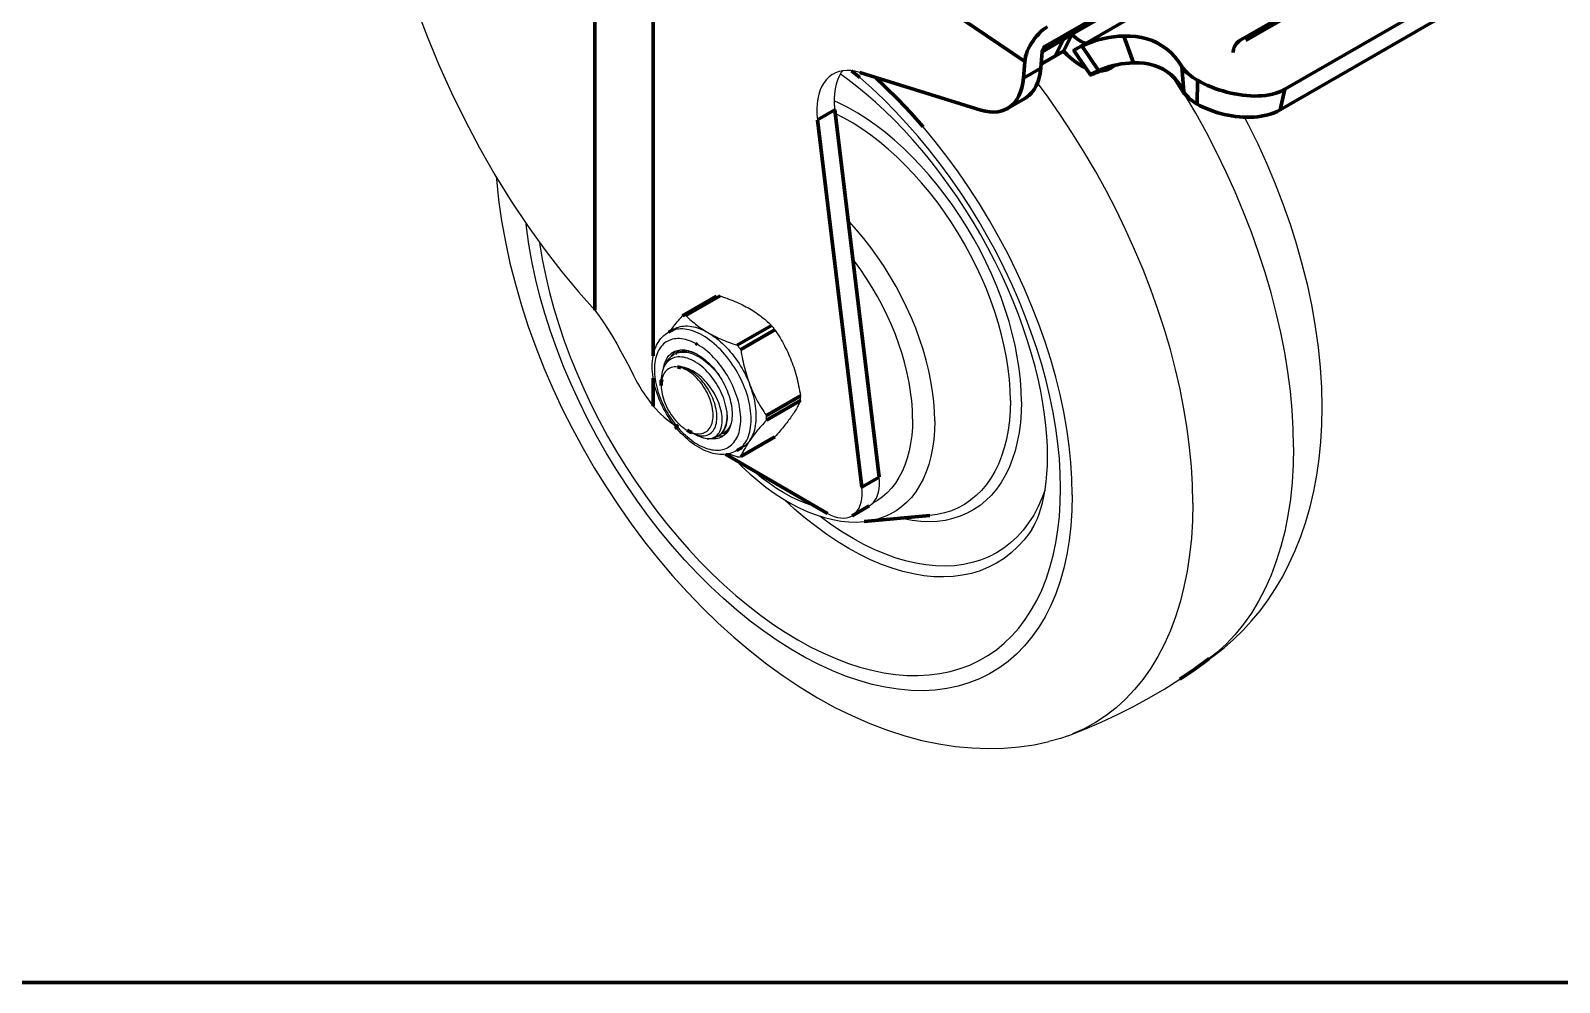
# Model space of a CAD drawing. Header units: millimetres. Extents: x 0 to 559, y 0 to 432.
# Drawn here: x 279.4 to 435.8, y 0 to 97.4 of the extents above; entities that cross this region are included whole.
import ezdxf

# ---------------------------------------------------------------- set-up
doc = ezdxf.new("R2010")
doc.units = ezdxf.units.MM
doc.layers.add('CAXA0', color=7, linetype='Continuous', lineweight=70)
doc.layers.add('CAXA3', color=7, linetype='Continuous', lineweight=25)

msp = doc.modelspace()

# ---------------------------------------------------------------- linework, layer by layer
at = {"layer": 'CAXA0', "color": 7, "linetype": 'Continuous', "lineweight": 70}
for p, q in [((337.121663, 120.586163), (337.121663, 68.765713)), ((343.076835, 118.712728), (343.076835, 64.109839)), ((381.085165, 94.207241), (355.726083, 111.409846)), ((411.521444, 112.150647), (383.237291, 95.820881)), ((386.355596, 95.522337), (412.910572, 110.853768)), ((425.465245, 109.292609), (403.191474, 96.432918)), ((425.614905, 109.033388), (403.697877, 96.379662)), ((403.262825, 107.006938), (385.938781, 97.004956)), ((407.688064, 91.373628), (431.376042, 105.049807)), ((407.198157, 89.27318), (430.886135, 102.949359)), ((385.938781, 97.004956), (382.854875, 95.224473)), ((385.938781, 97.004956), (385.059081, 95.283884)), ((384.175201, 94.773579), (385.054902, 96.494651)), ((388.612002, 93.293923), (386.915973, 95.807969)), ((391.204898, 96.826887), (392.204209, 94.089258)), ((381.085165, 94.207241), (380.952224, 92.529394)), ((382.852925, 95.227851), (382.719984, 93.550005)), ((385.059081, 95.283884), (382.751819, 93.951793)), ((387.789265, 92.855013), (386.114925, 95.336909)), ((389.818469, 93.529869), (390.39427, 93.862306)), ((390.252757, 93.830981), (390.15778, 93.776146)), ((390.15778, 93.776146), (390.207896, 93.82105)), ((402.398986, 95.128124), (402.399009, 95.127019)), ((364.205048, 92.575333), (363.35422, 93.280268)), ((376.589393, 89.252918), (364.201967, 93.102345)), ((380.952224, 92.529394), (382.719984, 93.550005)), ((390.137938, 93.805558), (390.15778, 93.776146)), ((397.419626, 90.875158), (396.404646, 92.506796)), ((397.150499, 93.71385), (397.341409, 91.164063)), ((398.750437, 92.295801), (398.73003, 89.858189)), ((407.688064, 91.373628), (407.198157, 89.27318)), ((359.879841, 88.266834), (361.6476, 89.287445)), ((361.6476, 89.287445), (366.179803, 51.680956)), ((381.084614, 90.444592), (379.316855, 89.423982)), ((359.879841, 88.266834), (364.412043, 50.660345)), ((346.077993, 68.18951), (349.567891, 70.204391)), ((346.430639, 68.221012), (349.920537, 70.235894)), ((344.646617, 66.530052), (345.176945, 66.836235)), ((351.675944, 65.192702), (355.165842, 67.207584)), ((352.02859, 64.754008), (355.518488, 66.76889)), ((345.350984, 64.338017), (345.38636, 64.377055)), ((345.863524, 64.713483), (345.877868, 64.719348)), ((347.616273, 65.264822), (347.405455, 65.380679)), ((345.73627, 62.934403), (345.562661, 62.961572)), ((345.91391, 62.890558), (345.73627, 62.934403)), ((343.076835, 61.828912), (343.076835, 58.959661)), ((343.903956, 61.080219), (343.903952, 61.603925)), ((343.961886, 61.683294), (343.929981, 61.492623)), ((354.651243, 57.994533), (358.141141, 60.009414)), ((354.651243, 57.524337), (358.141141, 59.539218)), ((345.542094, 56.624778), (345.343292, 56.865537)), ((345.406809, 57.017715), (345.59173, 56.794386)), ((346.55555, 56.487471), (346.878155, 56.30121)), ((346.832755, 56.344199), (347.01571, 56.268357)), ((349.741121, 55.903917), (349.751707, 55.903633)), ((350.429678, 56.222248), (350.293606, 56.166608)), ((350.559148, 56.28932), (350.429678, 56.222248)), ((352.02859, 53.793171), (355.518488, 55.808052)), ((350.457531, 54.030398), (360.915389, 47.992688)), ((351.646585, 54.405678), (352.176913, 54.711862)), ((364.412043, 50.660345), (366.179803, 51.680956)), ((365.183138, 48.765677), (363.415378, 47.745066)), ((371.357003, 47.759688), (364.647111, 47.143073)), ((398.464323, 32.052486), (399.95006, 33.130776)), ((396.944816, 31.022), (398.464323, 32.052486)), ((399.269594, 32.63692), (399.38923, 32.710686)), ((0, 0), (558.8, 0))]:
    msp.add_line(p, q, dxfattribs=at)
for points in [[(381.085165, 94.207241), (381.117496, 94.462754), (381.171149, 94.723093), (381.246122, 94.988258), (381.343697, 95.261237), (381.462593, 95.539043), (381.598973, 95.812708), (381.753407, 96.082097), (381.925325, 96.347345), (382.109177, 96.59989), (382.305353, 96.839318), (382.513464, 97.066043), (382.726792, 97.272748), (382.943099, 97.456992), (383.164622, 97.621215), (383.391363, 97.765418)], [(385.938781, 97.004956), (386.11608, 96.820621), (386.296048, 96.653745), (386.478687, 96.504327), (386.665473, 96.371469), (386.854929, 96.256069), (387.042624, 96.160828), (387.228517, 96.08622), (387.297132, 96.06593)], [(382.852925, 95.227851), (382.865192, 95.302311), (382.886117, 95.376245), (382.915699, 95.449652), (382.955334, 95.524687), (383.003626, 95.599196), (383.056387, 95.666716), (383.11222, 95.725093), (383.172521, 95.776481), (383.237291, 95.820881)], [(386.11382, 95.338341), (386.112517, 95.344699), (386.124175, 95.364878), (386.155607, 95.393897), (386.207357, 95.431567), (386.280956, 95.478441), (386.336736, 95.511448)], [(386.336736, 95.511448), (386.375184, 95.533366), (386.48624, 95.593955), (386.61276, 95.659547), (386.756014, 95.730883), (386.915973, 95.807969)], [(386.915973, 95.807969), (387.35453, 96.003178), (387.802851, 96.177947), (388.260935, 96.332274), (388.729137, 96.466236), (389.207101, 96.579757), (389.693766, 96.672606), (390.188777, 96.744706), (390.692487, 96.796133), (391.204898, 96.826887)], [(391.204898, 96.826887), (391.830538, 96.827935), (392.435235, 96.780936), (393.018122, 96.686297), (393.578231, 96.544742), (394.114815, 96.356504), (394.627407, 96.121109), (395.115576, 95.83925), (395.57818, 95.510953), (396.013784, 95.134332), (396.42143, 94.708767), (396.800589, 94.235194), (397.150499, 93.71385)], [(403.190947, 96.432584), (403.06977, 96.35631), (402.951391, 96.267891), (402.844671, 96.173087), (402.74935, 96.072357), (402.665062, 95.965844), (402.592213, 95.854491), (402.530913, 95.739016), (402.480933, 95.619396), (402.44264, 95.496712), (402.416226, 95.371936), (402.401694, 95.244946), (402.399025, 95.127064)], [(385.059081, 95.283884), (385.413677, 94.915213), (385.773614, 94.58146), (386.138891, 94.282625), (386.512464, 94.016908), (386.891377, 93.786109), (387.266767, 93.595627), (387.29812, 93.583043)], [(388.612002, 93.293923), (388.982497, 93.445479), (389.360307, 93.581271), (389.745433, 93.701296), (390.138083, 93.805597), (390.538048, 93.894132), (390.944705, 93.966778), (391.357848, 94.023494), (391.777682, 94.06432), (392.204209, 94.089258)], [(392.204209, 94.089258), (392.765871, 94.089384), (393.305782, 94.044593), (393.823163, 93.955251), (394.31718, 93.822031), (394.787123, 93.645121), (395.232461, 93.424032), (395.652862, 93.159417), (396.047244, 92.851271), (396.414045, 92.497738), (396.752313, 92.098209), (397.061663, 91.65358)], [(370.675945, 87.529403), (369.412866, 88.960994), (368.124334, 90.332392), (366.810159, 91.643149), (365.768522, 92.615534)], [(379.315657, 89.423701), (379.425949, 89.491198), (379.738209, 89.725705), (380.01765, 90.004528), (380.263585, 90.328595), (380.476702, 90.696979), (380.652568, 91.102017), (380.789705, 91.541155), (380.88959, 92.016948), (380.952224, 92.529394)], [(381.083417, 90.444311), (381.193708, 90.511809), (381.505968, 90.746315), (381.78541, 91.025138), (382.031345, 91.349206), (382.244462, 91.717589), (382.420327, 92.122627), (382.557464, 92.561766), (382.65735, 93.037558), (382.719984, 93.550005)], [(387.920784, 92.961897), (387.887445, 92.942145), (387.833719, 92.907188), (387.800521, 92.880497), (387.787322, 92.862279), (387.788029, 92.856643)], [(387.788029, 92.856643), (387.793965, 92.852934), (387.82022, 92.852761), (387.865389, 92.86192), (387.929204, 92.880696), (388.011546, 92.909454), (388.111903, 92.948521)], [(388.612002, 93.293923), (388.449003, 93.221813), (388.302856, 93.155103), (388.173594, 93.093786), (388.059928, 93.037167), (387.963255, 92.985859), (387.920784, 92.961897)], [(388.111903, 92.948521), (388.230339, 92.998326), (388.366424, 93.059022)], [(388.366424, 93.059022), (388.518868, 93.130557), (388.689364, 93.214288)], [(388.689364, 93.214288), (388.87591, 93.309329), (389.071674, 93.412277), (389.274317, 93.52209), (389.40611, 93.595545)], [(388.765312, 93.252981), (389.038203, 93.270021), (389.349875, 93.333104), (389.639069, 93.438405), (389.814471, 93.528475)], [(389.814471, 93.528475), (389.908371, 93.586086), (390.15778, 93.776146)], [(397.150499, 93.71385), (397.25805, 93.551255), (397.383512, 93.389946), (397.526877, 93.229713), (397.688557, 93.069763), (397.86811, 92.910439), (398.064232, 92.753323), (398.276467, 92.598894), (398.505213, 92.446431), (398.750437, 92.295801)], [(398.750437, 92.295801), (399.074283, 92.115063), (399.413639, 91.942255), (399.768444, 91.777591), (400.141071, 91.620631), (400.529035, 91.472179), (400.92501, 91.334546), (401.329034, 91.208579), (401.741031, 91.09427), (402.153549, 90.993033), (402.565845, 90.905805), (402.978712, 90.832692), (403.387037, 90.774062), (403.790143, 90.730456), (404.188814, 90.702306), (404.580148, 90.689868), (404.963735, 90.69323), (405.34011, 90.713092), (405.707804, 90.750622), (406.067979, 90.806038), (406.419586, 90.879703), (406.757841, 90.972998), (407.08118, 91.086518), (407.391247, 91.220031), (407.688064, 91.373628)], [(397.061663, 91.65358), (397.427686, 91.011655), (397.531263, 90.861085), (397.652132, 90.712165), (397.790632, 90.564161), (397.946397, 90.417402), (398.118351, 90.273368), (398.306117, 90.132508), (398.51002, 89.994154), (398.73003, 89.858189)], [(376.589393, 89.252918), (377.051159, 89.134295), (377.49475, 89.066652), (377.920166, 89.04999), (378.330124, 89.084903), (378.721906, 89.170798), (379.087365, 89.305886), (379.315657, 89.423701)], [(398.73003, 89.858189), (399.022564, 89.696144), (399.330967, 89.542339), (399.655185, 89.396966), (399.997431, 89.259674), (400.35539, 89.131144), (400.722241, 89.013321), (401.098054, 88.906989), (401.482724, 88.81212), (401.869206, 88.729792), (402.256819, 88.66084), (402.646289, 88.605367), (403.032713, 88.56353), (403.415442, 88.535793), (403.79522, 88.522567), (404.169252, 88.523977), (404.537116, 88.540072), (404.899347, 88.571511), (405.254589, 88.619329), (405.603949, 88.683754), (405.946424, 88.765079), (406.277502, 88.86443), (406.595705, 88.982301), (406.902584, 89.118524), (407.198157, 89.27318)]]:
    msp.add_lwpolyline(points, dxfattribs=at)
at = {"layer": 'CAXA3', "color": 7, "linetype": 'Continuous', "lineweight": 25}
for points in [[(318.910088, 99.551522), (319.982274, 96.726869), (321.162049, 93.874898), (322.445111, 91.031118), (323.832261, 88.193789), (325.318704, 85.374797), (326.887893, 82.62841), (328.54703, 79.940618), (330.277932, 77.333261), (332.017645, 74.906614), (333.735612, 72.688934), (335.439947, 70.643339), (337.121663, 68.765713)], [(361.475672, 92.931503), (361.389024, 92.879107), (361.077717, 92.650703), (360.798389, 92.378698), (360.551694, 92.062198), (360.336977, 91.702098), (360.158614, 91.305734), (360.01735, 90.872364), (359.912438, 90.402731), (359.846018, 89.906405), (359.818801, 89.386575), (359.830076, 88.840051), (359.879841, 88.266834)], [(364.201967, 93.102345), (363.745016, 93.22001), (363.305779, 93.287737), (362.884255, 93.305525), (362.477805, 93.272813), (362.089068, 93.190162), (361.725966, 93.059257), (361.475672, 92.931503)], [(362.465515, 93.2702), (362.319454, 93.082808), (362.104737, 92.722708), (361.926373, 92.326345), (361.785109, 91.892975), (361.680198, 91.423342), (361.613778, 90.927015), (361.586561, 90.407185), (361.597835, 89.860662), (361.6476, 89.287445)], [(383.411451, 53.825385), (383.393509, 54.823888), (383.33827, 55.870943), (383.243775, 56.964075), (383.108262, 58.100762), (382.930267, 59.277698), (382.708664, 60.491081), (382.442373, 61.738114), (382.130712, 63.014969), (381.773648, 64.316395), (381.371157, 65.638332), (380.923186, 66.977478), (380.430094, 68.329785), (379.892057, 69.692172), (379.310029, 71.05999), (378.686022, 72.426932), (378.021402, 73.788941), (377.317573, 75.142275), (376.577208, 76.481274), (375.802373, 77.802016), (374.995082, 79.101016), (374.158407, 80.373494), (373.294614, 81.616353), (372.406521, 82.825987), (371.498481, 83.997217), (370.573606, 85.127046), (369.634788, 86.213043), (368.686481, 87.251346), (367.732182, 88.239634), (366.774926, 89.176348), (365.818816, 90.05918), (364.866862, 90.887171), (363.922823, 91.658956), (362.992253, 92.372184), (362.223914, 92.92258)], [(384.739444, 50.568071), (384.708436, 52.067832), (384.61727, 53.592338), (384.465944, 55.141588), (384.253845, 56.719198), (383.981587, 58.321553), (383.651013, 59.937804), (383.261727, 61.568045), (382.814126, 63.212182), (382.31124, 64.859083), (381.752693, 66.508767), (381.138861, 68.161216), (380.473899, 69.805241), (379.757461, 71.440785), (378.989893, 73.067907), (378.176393, 74.675588), (377.316648, 76.263698), (376.410971, 77.832369), (375.465493, 79.370979), (374.479944, 80.879325), (373.454593, 82.357611), (372.396384, 83.795829), (371.305093, 85.193706), (370.180944, 86.551514), (369.031546, 87.86006), (367.856729, 89.119011), (366.656664, 90.3287), (365.439475, 91.480937), (364.205048, 92.575333)], [(398.262611, 49.045012), (398.22639, 50.902796), (398.117804, 52.798552), (397.937077, 54.728351), (397.684583, 56.688193), (397.360847, 58.674017), (396.966539, 60.681705), (396.502476, 62.707098), (395.969621, 64.745997), (395.369077, 66.794176), (394.702089, 68.84739), (393.97004, 70.901384), (393.174447, 72.951899), (392.31696, 74.994687), (391.399354, 77.025513), (390.423533, 79.040168), (389.391518, 81.034477), (388.30545, 83.004305), (387.167578, 84.94557), (385.980261, 86.854249), (384.74596, 88.726385), (383.467234, 90.558098), (382.380022, 92.0298)], [(408.575003, 54.779344), (408.538586, 56.647232), (408.429409, 58.553298), (408.247699, 60.493593), (407.993832, 62.464095), (407.668335, 64.460719), (407.271882, 66.479327), (406.805295, 68.515736), (406.269542, 70.565724), (405.665731, 72.625043), (404.995116, 74.689424), (404.259086, 76.754588), (403.459166, 78.816256), (402.597014, 80.870155), (401.674418, 82.912026), (400.69329, 84.937638), (399.655662, 86.942793), (398.563687, 88.923335), (397.419626, 90.875158)], [(380.735535, 59.411537), (380.708744, 60.52718), (380.630506, 61.662613), (380.500821, 62.817835), (380.318983, 63.996468), (380.085698, 65.194889), (379.803081, 66.402237), (379.470682, 67.618591), (379.088951, 68.84387), (378.661347, 70.066969), (378.187455, 71.287865), (377.66769, 72.50658), (377.106765, 73.712066), (376.504304, 74.904203), (375.860684, 76.08311), (375.181737, 77.238101), (374.467143, 78.368959), (373.717222, 79.475901), (372.938774, 80.548893), (372.131538, 81.587625), (371.295774, 82.592407), (370.439058, 83.55413), (369.5612, 84.472403), (368.66239, 85.347617), (367.750775, 86.171839), (366.82624, 86.944605), (365.888901, 87.666378), (364.947255, 88.330615), (364.001262, 88.936794), (363.050962, 89.485438), (362.104969, 89.971573), (361.590782, 90.202584)], [(379.60562, 59.52649), (379.580497, 60.593417), (379.505204, 61.686113), (379.379969, 62.801259), (379.205174, 63.935469), (378.981348, 65.085298), (378.709171, 66.247254), (378.389471, 67.417809), (378.023218, 68.593407), (377.611525, 69.770478), (377.15564, 70.945448), (376.656951, 72.114748), (376.116969, 73.274826), (375.537337, 74.422161), (374.919813, 75.553267), (374.266274, 76.664709), (373.578703, 77.753112), (372.85919, 78.81517), (372.109919, 79.847659), (371.333166, 80.847442), (370.53129, 81.811483), (369.706726, 82.736854), (368.861979, 83.620745), (367.999613, 84.460472), (367.122247, 85.253484), (366.232547, 85.997373), (365.333215, 86.68988), (364.42698, 87.328902), (363.516597, 87.912498), (362.604829, 88.438896), (361.694445, 88.906497)], [(411.495385, 58.856826), (411.453138, 60.877419), (411.32746, 62.920623), (411.119925, 64.983033), (410.831869, 67.062625), (410.464866, 69.155028), (410.021279, 71.252976), (409.503196, 73.352265), (408.912361, 75.450136), (408.251406, 77.540853), (407.522756, 79.620095), (406.728312, 81.685145), (405.870309, 83.732326), (404.951329, 85.757331), (403.973239, 87.757565), (403.567576, 88.530495)], [(385.939103, 49.875463), (385.90349, 51.518284), (385.798984, 53.188888), (385.625586, 54.887277), (385.382524, 56.617802), (385.070569, 58.376112), (384.692039, 60.149145), (384.246439, 61.937011), (383.734263, 63.739601), (383.159316, 65.543526), (382.521131, 67.348795), (381.820175, 69.155399), (381.061655, 70.949918), (380.245142, 72.732263), (379.371064, 74.502524), (378.445915, 76.247552), (377.469313, 77.967158), (376.441639, 79.661531), (375.370526, 81.318086), (374.255651, 82.936541), (373.097337, 84.517177), (371.904188, 86.048254), (370.675945, 87.529403)], [(327.035435, 82.389392), (327.048373, 82.184868), (327.26827, 80.059427), (327.573656, 77.914739), (327.962853, 75.756124), (328.432926, 73.593239), (328.98131, 71.431284), (329.606096, 69.272711), (330.304275, 67.123771), (331.072717, 64.990106), (331.909532, 62.873702), (332.813426, 60.775726), (333.782503, 58.699299), (334.814211, 56.648912), (335.906434, 54.628023), (337.056647, 52.640768), (338.262742, 50.690461), (339.523315, 48.779393), (340.836119, 46.911289), (342.198882, 45.089837), (343.610449, 43.317315), (345.069203, 41.596807), (346.572393, 39.932744), (348.117423, 38.329212), (349.702764, 36.789183), (351.325535, 35.316983), (352.98134, 33.918007), (354.668639, 32.59499), (356.384549, 31.351799), (358.122966, 30.194232), (359.883765, 29.123777), (361.662793, 28.144555), (363.448151, 27.263901), (365.239879, 26.48213), (367.033588, 25.801679), (368.810702, 25.228702), (370.564246, 24.762906), (372.296662, 24.40122), (374.003243, 24.142498), (375.680934, 23.984876), (377.327814, 23.926247), (378.940239, 23.964428), (380.514931, 24.096878), (382.049396, 24.320865), (383.540854, 24.633436)], [(385.939103, 49.875463), (385.90349, 48.273764), (385.798984, 46.723829), (385.625586, 45.225659), (385.382524, 43.775791), (385.070569, 42.377687), (384.692039, 41.041733), (384.246439, 39.76839), (383.734263, 38.557197), (383.159316, 37.417148), (382.521131, 36.348775), (381.820175, 35.351547), (381.061655, 34.432872), (380.245142, 33.593333), (379.371064, 32.832348), (378.445915, 32.155567), (377.469313, 31.563618), (376.441639, 31.055873), (375.370526, 30.636105), (374.255651, 30.304968), (373.097337, 30.061807), (371.904188, 29.908428), (370.675945, 29.8455), (369.412866, 29.872355), (368.124334, 29.988792), (366.810159, 30.195479), (365.47053, 30.491749), (364.115398, 30.875401), (362.744648, 31.347086), (361.358395, 31.906153), (359.966935, 32.54845), (358.57023, 33.274596), (357.168318, 34.083972), (355.771613, 34.970565), (354.380153, 35.934952), (352.9939, 36.976556), (351.623149, 38.087641), (350.268017, 39.268725), (348.928389, 40.51929), (347.614214, 41.830048), (346.325681, 43.201446), (345.062603, 44.633036), (343.834359, 46.114185), (342.64121, 47.645262), (341.482897, 49.225898), (340.368022, 50.844353), (339.296909, 52.500908), (338.269235, 54.195281), (337.292633, 55.914887), (336.367483, 57.659915), (335.493406, 59.430176), (334.676893, 61.212521), (333.918372, 63.00704), (333.217417, 64.813644), (332.579232, 66.618913), (332.004285, 68.422838), (331.492109, 70.225428), (331.046508, 72.013294), (330.667979, 73.786327), (330.356024, 75.544637), (330.112961, 77.275162), (330.07597, 77.637488)], [(371.866628, 57.441845), (371.842129, 58.428229), (371.768714, 59.439563), (371.646633, 60.472426), (371.476297, 61.523324), (371.258284, 62.588699), (370.993331, 63.664948), (370.682335, 64.748428), (370.326348, 65.835473), (369.926574, 66.922406), (369.484366, 68.005548), (369.001221, 69.081235), (368.478774, 70.145825), (367.918791, 71.195719), (367.323168, 72.227362), (366.693921, 73.237264), (366.033178, 74.222008), (365.343176, 75.178261), (364.626248, 76.102789), (363.884821, 76.992463), (363.121404, 77.844272), (363.013178, 77.956402)], [(331.450491, 75.697711), (331.484703, 75.443241), (331.756961, 73.840886), (332.087535, 72.224635), (332.47682, 70.594394), (332.924421, 68.950257), (333.427308, 67.303356), (333.985855, 65.653672), (334.599687, 64.001223), (335.264649, 62.357198), (335.981087, 60.721654), (336.748654, 59.094532), (337.562154, 57.486851), (338.421899, 55.898741), (339.327576, 54.33007), (340.273055, 52.79146), (341.258604, 51.283114), (342.283954, 49.804828), (343.342163, 48.36661), (344.433454, 46.968733), (345.557604, 45.610925), (346.707002, 44.302379), (347.881819, 43.043428), (349.081884, 41.833739), (350.299072, 40.681502), (351.5335, 39.587106), (352.78505, 38.550162), (354.04525, 37.57769), (355.314158, 36.670128), (356.591716, 35.827037), (357.869274, 35.054128), (359.146832, 34.351874), (360.424389, 33.719801), (361.693298, 33.162187), (362.953498, 32.679539), (364.205048, 32.27135), (365.439475, 31.940384), (366.656664, 31.687165), (367.856729, 31.51117), (369.031546, 31.413589), (370.180944, 31.394955), (371.305093, 31.454736), (372.396384, 31.592527), (373.454593, 31.808858), (374.479944, 32.103198), (375.465493, 32.473556), (376.410971, 32.920447), (377.316648, 33.443355), (378.176393, 34.03874), (378.989893, 34.707093), (379.757461, 35.447924), (380.473899, 36.256216), (381.138861, 37.132427), (381.752693, 38.076099), (382.31124, 39.080843), (382.814126, 40.147074), (383.261727, 41.274377), (383.651013, 42.45512), (383.981587, 43.689666), (384.253845, 44.977651), (384.465944, 46.310357), (384.61727, 47.684875), (384.708436, 49.104113), (384.739444, 50.568071)], [(369.606797, 57.671752), (369.583922, 58.572889), (369.517321, 59.490368), (369.406993, 60.424189), (369.252271, 61.377614), (369.053822, 62.347382), (368.813651, 63.323703), (368.531333, 64.306643), (368.207293, 65.296136), (367.8448, 66.282194), (367.443465, 67.264783), (367.003678, 68.243936), (366.529877, 69.209771), (366.021719, 70.162152), (365.479548, 71.101215), (364.908837, 72.017479), (364.309296, 72.910716), (363.681215, 73.781154), (363.486018, 74.032956)], [(349.567891, 70.204391), (349.625623, 70.21229), (349.683783, 70.219131), (349.742363, 70.224912), (349.801355, 70.229633), (349.860749, 70.233294), (349.920537, 70.235894)], [(349.920537, 70.235894), (350.150466, 70.158466), (350.375533, 70.080094), (350.595737, 70.000777), (350.810785, 69.920668), (351.02097, 69.839615), (351.227177, 69.757154), (351.429552, 69.673248), (351.627949, 69.587935), (351.822812, 69.500861), (352.014259, 69.411971), (352.202173, 69.321321), (352.386649, 69.228721), (352.56772, 69.134107), (352.745355, 69.037544), (352.919552, 68.93903)], [(352.919552, 68.93903), (353.090209, 68.838445), (353.257486, 68.735878), (353.421381, 68.631327), (353.581787, 68.524811), (353.738811, 68.416312), (353.892781, 68.305777), (354.043601, 68.193273), (354.191367, 68.078732), (354.336688, 67.961901), (354.479495, 67.842868), (354.619857, 67.721545), (354.758592, 67.597407), (354.89597, 67.470281), (355.03172, 67.340339), (355.165842, 67.207584)], [(337.121663, 68.765713), (337.570075, 68.133615), (338.017542, 67.474585), (338.463283, 66.788498), (338.905896, 66.07553), (339.345168, 65.33534), (339.781981, 64.566932), (340.215928, 63.769819), (340.645407, 62.94416), (341.069367, 62.089844)], [(344.741088, 66.584595), (344.762844, 66.613292), (344.864535, 66.744902), (344.969634, 66.87858), (345.07808, 67.014245), (345.189934, 67.151978), (345.305376, 67.292104), (345.424305, 67.434518), (345.546821, 67.579324), (345.6734, 67.727163), (345.804201, 67.878246), (345.939065, 68.032362), (346.077993, 68.18951)], [(346.077993, 68.18951), (346.135725, 68.197408), (346.193885, 68.204249), (346.252465, 68.210031), (346.311457, 68.214752), (346.370851, 68.218413), (346.430639, 68.221012)], [(346.430639, 68.221012), (346.564751, 68.088265), (346.700499, 67.958325), (346.837885, 67.831192), (346.97664, 67.707037), (347.117032, 67.585689), (347.259863, 67.466638), (347.405195, 67.349799), (347.552967, 67.235257), (347.703787, 67.122754), (347.857752, 67.012225), (348.014766, 66.903735), (348.175159, 66.79723), (348.339038, 66.692691), (348.506294, 66.590136), (348.676929, 66.489565)], [(345.343292, 56.865537), (345.150439, 57.113297), (344.963943, 57.367441), (344.784064, 57.627522), (344.610996, 57.893206), (344.445031, 58.164015), (344.286521, 58.439355), (344.135756, 58.718716), (343.993043, 59.001527), (343.858656, 59.287257), (343.732824, 59.575457), (343.615827, 59.865555), (343.507915, 60.157012), (343.409281, 60.449445), (343.320133, 60.74245), (343.240767, 61.035316), (343.17147, 61.327236), (343.112452, 61.61756), (343.06387, 61.905846), (343.025884, 62.191646), (342.998653, 62.474579), (342.982364, 62.753961), (342.977172, 63.028962), (342.983205, 63.29947), (343.000584, 63.564595), (343.02923, 63.822511), (343.069024, 64.07265), (343.119898, 64.31486), (343.181576, 64.548154), (343.253877, 64.772275), (343.336597, 64.986917), (343.429218, 65.191168), (343.531292, 65.384612), (343.642575, 65.567288), (343.762713, 65.739018), (343.891257, 65.899538), (344.027824, 66.048723), (344.172113, 66.186539), (344.323704, 66.312828), (344.482047, 66.427376), (344.646617, 66.530052)], [(347.405455, 65.380679), (347.195992, 65.484327), (346.987884, 65.575765), (346.780646, 65.65516), (346.574762, 65.722345), (346.37169, 65.776828), (346.171468, 65.818511), (345.974059, 65.847492), (345.780802, 65.863574), (345.591728, 65.866667), (345.406808, 65.856861), (345.227292, 65.834221), (345.053218, 65.798662), (344.884548, 65.750269), (344.722425, 65.689371), (344.566893, 65.615883), (344.417908, 65.529889), (344.276479, 65.431972), (344.142657, 65.322052), (344.01639, 65.200208), (343.898535, 65.067266), (343.789146, 64.92315), (343.688169, 64.767937), (343.596286, 64.602677), (343.51356, 64.427301), (343.439928, 64.241879), (343.375889, 64.047665), (343.321508, 63.8446), (343.27672, 63.632744), (343.241829, 63.413531), (343.216902, 63.186911), (343.20187, 62.952935), (343.196837, 62.713186), (343.20187, 62.467626), (343.216902, 62.216293), (343.241829, 61.960891), (343.276721, 61.70139), (343.321508, 61.437818), (343.375889, 61.171961), (343.439928, 60.903803), (343.51356, 60.63336), (343.596287, 60.362462), (343.68817, 60.091107), (343.789147, 59.819298), (343.898535, 59.548875), (344.016391, 59.279848), (344.142658, 59.012207), (344.27648, 58.747765), (344.417909, 58.486543), (344.566894, 58.228521), (344.722426, 57.975444), (344.884549, 57.727347), (345.053219, 57.484195), (345.227293, 57.247636), (345.406809, 57.017715)], [(348.146601, 66.183382), (347.911082, 66.312883), (347.676096, 66.429142), (347.442176, 66.531897), (347.209852, 66.620916), (346.97965, 66.695995), (346.752091, 66.756966), (346.527691, 66.803691), (346.306959, 66.836062), (346.090394, 66.854008), (345.878487, 66.857487), (345.671718, 66.846491), (345.470555, 66.821046), (345.275455, 66.781208), (345.086858, 66.727069), (344.905193, 66.658751), (344.730871, 66.576408), (344.646617, 66.530052)], [(345.176945, 66.836235), (345.332955, 66.918613), (345.495324, 66.98929), (345.663748, 67.048136), (345.837908, 67.095038), (346.017471, 67.129908), (346.202096, 67.152678), (346.39143, 67.163307), (346.585115, 67.161774), (346.782781, 67.148082), (346.984052, 67.122257), (347.188545, 67.084348), (347.39587, 67.034428), (347.605633, 66.972591), (347.817436, 66.898956), (348.030874, 66.813663), (348.245541, 66.716874), (348.46103, 66.608772), (348.676929, 66.489565)], [(351.646585, 54.405678), (351.728916, 54.455503), (351.887386, 54.565303), (352.037381, 54.688475), (352.178563, 54.824738), (352.310611, 54.973785), (352.433226, 55.135279), (352.54613, 55.308852), (352.649068, 55.494112), (352.741807, 55.690639), (352.824136, 55.897988), (352.895869, 56.115689), (352.956843, 56.343249), (353.00692, 56.580153), (353.045988, 56.825864), (353.073956, 57.079825), (353.090763, 57.341462), (353.096369, 57.61018), (353.090763, 57.885372), (353.073956, 58.166414), (353.045988, 58.45267), (353.00692, 58.743491), (352.956843, 59.038218), (352.895869, 59.336184), (352.824136, 59.636713), (352.741807, 59.939125), (352.649068, 60.242735), (352.54613, 60.546855), (352.433226, 60.850796), (352.310611, 61.15387), (352.178563, 61.455389), (352.037381, 61.754672), (351.887386, 62.051039), (351.728916, 62.34382), (351.562332, 62.632352), (351.388009, 62.91598), (351.206344, 63.194062), (351.017748, 63.465969), (350.822647, 63.731084), (350.621484, 63.988807), (350.414715, 64.238553), (350.202808, 64.479758), (349.986243, 64.711875), (349.765511, 64.934377), (349.541111, 65.146761), (349.313552, 65.348546), (349.08335, 65.539275), (348.851026, 65.718516), (348.617106, 65.885862), (348.38212, 66.040934), (348.146601, 66.183382)], [(348.676929, 66.489565), (348.851151, 66.391038), (349.028807, 66.294464), (349.209898, 66.199841), (349.394393, 66.107233), (349.582323, 66.016577), (349.773779, 65.927685), (349.968646, 65.840611), (350.167041, 65.7553), (350.369403, 65.671401), (350.575577, 65.588954), (350.785719, 65.507918), (351.000736, 65.427822), (351.220931, 65.348509), (351.446, 65.270135), (351.675944, 65.192702)], [(348.676929, 66.489565), (348.892828, 66.359479), (349.108317, 66.218761), (349.322984, 66.067679), (349.536422, 65.906521), (349.748224, 65.735594), (349.957988, 65.555222), (350.165313, 65.365749), (350.369806, 65.167535), (350.571077, 64.960958), (350.768743, 64.74641), (350.962427, 64.524301), (351.151762, 64.295052), (351.336387, 64.059099), (351.51595, 63.816893), (351.69011, 63.568893), (351.858534, 63.315572), (352.020903, 63.057412), (352.176907, 62.794903), (352.32625, 62.528546), (352.468646, 62.258848), (352.603825, 61.986321), (352.731529, 61.711485), (352.851515, 61.434862), (352.963554, 61.156979)], [(355.165842, 67.207584), (355.22563, 67.135949), (355.285024, 67.063707), (355.344016, 66.99087), (355.402596, 66.917447), (355.460756, 66.84345), (355.518488, 66.76889)], [(355.518488, 66.76889), (355.657407, 66.561985), (355.79227, 66.355283), (355.923077, 66.148782), (356.049674, 65.942838), (356.172215, 65.737096), (356.291162, 65.530494), (356.40661, 65.32292), (356.518465, 65.114486), (356.626908, 64.904463), (356.732001, 64.692722), (356.833683, 64.479392), (356.931942, 64.264134), (357.026776, 64.046833), (357.118188, 63.827603), (357.206177, 63.606444)], [(344.133641, 62.868646), (344.150829, 62.971173), (344.190121, 63.147272), (344.237799, 63.315543), (344.293925, 63.475927), (344.358436, 63.628484), (344.430854, 63.772079), (344.511237, 63.906646), (344.599526, 64.032253), (344.695066, 64.147965), (344.79791, 64.253709), (344.908005, 64.34956), (345.024533, 64.434804), (345.11617, 64.491712)], [(344.403291, 63.335119), (344.483278, 63.497188), (344.582419, 63.661783), (344.692785, 63.812937), (344.813983, 63.950092), (344.945581, 64.072743), (345.087105, 64.18044), (345.199478, 64.251172)], [(344.970019, 64.09134), (344.996404, 64.140013), (345.084676, 64.276692)], [(345.084676, 64.276692), (345.181566, 64.403325), (345.286282, 64.518874), (345.394854, 64.61951)], [(345.11617, 64.491712), (345.147541, 64.509363), (345.276982, 64.573316), (345.411895, 64.626188), (345.552319, 64.667897), (345.698215, 64.698524), (345.848499, 64.717843), (346.003203, 64.725769)], [(345.199478, 64.251172), (345.238045, 64.272789), (345.397854, 64.349456)], [(347.617688, 64.242067), (347.552429, 64.274355), (347.330391, 64.368106), (347.108797, 64.445328), (346.887488, 64.505592), (346.668579, 64.547832), (346.454121, 64.571416), (346.244934, 64.576133), (346.04204, 64.561843), (345.847569, 64.528779), (345.662714, 64.477514), (345.487565, 64.40846), (345.340807, 64.332768)], [(345.38636, 64.377055), (345.495023, 64.477781), (345.611238, 64.567812), (345.734054, 64.646411), (345.863524, 64.713483)], [(345.397854, 64.349456), (345.565952, 64.410165), (345.741729, 64.4547), (345.924543, 64.482908), (346.113728, 64.494698), (346.308592, 64.490038), (346.508422, 64.468964), (346.712487, 64.431568), (346.920039, 64.378009), (347.130316, 64.308506), (347.342547, 64.223336), (347.555954, 64.122837), (347.769754, 64.007408), (347.983161, 63.8775), (348.195393, 63.733621), (348.40567, 63.576332), (348.613221, 63.406246), (348.817286, 63.224022), (349.017116, 63.030368), (349.21198, 62.826032), (349.401165, 62.611805), (349.583979, 62.388516), (349.759756, 62.157025), (349.902655, 61.954025)], [(346.003203, 64.725769), (346.162295, 64.722387), (346.324592, 64.707721), (346.49012, 64.681688), (346.658853, 64.644371), (346.82954, 64.596048), (347.002193, 64.536636), (347.176799, 64.466219), (347.352061, 64.385318), (347.527984, 64.293856)], [(347.527984, 64.293856), (347.704562, 64.191911), (347.880485, 64.080239), (348.055747, 63.95877), (348.230353, 63.827574), (348.403007, 63.687627), (348.573693, 63.538863), (348.742427, 63.381347), (348.907954, 63.21625), (349.070252, 63.043515), (349.229344, 62.863198), (349.384048, 62.67664), (349.534331, 62.483792), (349.680227, 62.284702), (349.820652, 62.080849), (349.955564, 61.872197), (350.085005, 61.658781), (350.208014, 61.442187), (350.324541, 61.222392), (350.434636, 60.999418), (350.537481, 60.774921), (350.63302, 60.548892), (350.72131, 60.32134), (350.801692, 60.093957), (350.87411, 59.866743), (350.938621, 59.639697), (350.994747, 59.414505), (351.042425, 59.191182), (351.081718, 58.969713), (351.112333, 58.751744), (351.134173, 58.537823), (351.147336, 58.327401), (351.151822, 58.120478)], [(348.036554, 64.999039), (347.827091, 65.137253), (347.616273, 65.264822)], [(347.616273, 55.058542), (347.827091, 54.942686), (348.036554, 54.839038), (348.244662, 54.747599), (348.451901, 54.668205), (348.657784, 54.60102), (348.860856, 54.546536), (349.061078, 54.504853), (349.258488, 54.475872), (349.451744, 54.459791), (349.640818, 54.456697), (349.825738, 54.466504), (350.005254, 54.489143), (350.179329, 54.524702), (350.347998, 54.573095), (350.510121, 54.633993), (350.665653, 54.707481), (350.814638, 54.793475), (350.956067, 54.891392), (351.089889, 55.001313), (351.216156, 55.123157), (351.334012, 55.256099), (351.4434, 55.400214), (351.544377, 55.555428), (351.63626, 55.720688), (351.718987, 55.896063), (351.792619, 56.081486), (351.856658, 56.2757), (351.911038, 56.478765), (351.955826, 56.690621), (351.990717, 56.909834), (352.015645, 57.136453), (352.030676, 57.37043), (352.035709, 57.610178), (352.030676, 57.855739), (352.015645, 58.107071), (351.990717, 58.362474), (351.955826, 58.621975), (351.911038, 58.885546), (351.856657, 59.151403), (351.792618, 59.419561), (351.718986, 59.690005), (351.63626, 59.960902), (351.544377, 60.232257), (351.443399, 60.504067), (351.334011, 60.77449), (351.216155, 61.043517), (351.089889, 61.311158), (350.956066, 61.5756), (350.814637, 61.836821), (350.665652, 62.094844), (350.51012, 62.347921), (350.347997, 62.596018), (350.179327, 62.839169), (350.005253, 63.075728), (349.825737, 63.30565), (349.640817, 63.528979), (349.451743, 63.744204), (349.258486, 63.951271), (349.061076, 64.150234), (348.860855, 64.339742), (348.657783, 64.51974), (348.4519, 64.690283), (348.244661, 64.850181), (348.036554, 64.999039)], [(351.675944, 65.192702), (351.735732, 65.121067), (351.795126, 65.048826), (351.854118, 64.975988), (351.912698, 64.902566), (351.970858, 64.828569), (352.02859, 64.754008)], [(352.02859, 64.754008), (352.071692, 64.491784), (352.117236, 64.233514), (352.165224, 63.979198), (352.215529, 63.729207), (352.268277, 63.48317), (352.323848, 63.239977), (352.382254, 62.99947), (352.443483, 62.761807), (352.507883, 62.526357), (352.575494, 62.292976), (352.646277, 62.061807), (352.720452, 61.832643), (352.798093, 61.605416), (352.879127, 61.380195), (352.963554, 61.156979)], [(347.002945, 63.691586), (346.794375, 63.782649), (346.587625, 63.857878), (346.383342, 63.917007), (346.18198, 63.959815), (345.984709, 63.985966), (345.793181, 63.995307), (345.608574, 63.988028), (345.431011, 63.964389), (345.260509, 63.924497), (345.097667, 63.868502), (344.943158, 63.796647), (344.797206, 63.708985), (344.660402, 63.605734), (344.533379, 63.487225), (344.416498, 63.353586), (344.310065, 63.20476), (344.214976, 63.041553), (344.132243, 62.865675), (344.062154, 62.678154), (344.004787, 62.479687), (343.960386, 62.271915), (343.928905, 62.056125), (343.910154, 61.833116), (343.903952, 61.603925)], [(345.562661, 62.961572), (345.393026, 62.972304), (345.229828, 62.96644), (345.07316, 62.943738), (344.922928, 62.90444), (344.781314, 62.849115), (344.648442, 62.777529), (344.524188, 62.689916), (344.410354, 62.587548), (344.307091, 62.470208), (344.214249, 62.338114), (344.133173, 62.193184)], [(349.590632, 58.018414), (349.574899, 58.224064), (349.548266, 58.435177), (349.510743, 58.650955), (349.462269, 58.871043), (349.403011, 59.094122), (349.333591, 59.317875), (349.25458, 59.540893), (349.166241, 59.762798), (349.068978, 59.982816), (348.963482, 60.199644), (348.850035, 60.412945), (348.728284, 60.623359), (348.598396, 60.830352), (348.460978, 61.032731), (348.316179, 61.230044), (348.164096, 61.421836), (348.005569, 61.606738), (347.841957, 61.783022), (347.673802, 61.950056), (347.501872, 62.107032), (347.32804, 62.252346), (347.153749, 62.385107), (346.97902, 62.50561), (346.803609, 62.614155), (346.628264, 62.710322), (346.45358, 62.793827), (346.279083, 62.864811), (346.105098, 62.922894), (345.932724, 62.967461), (345.762692, 62.998112)], [(349.965666, 56.531576), (350.02504, 56.696707), (350.072356, 56.872947), (350.107434, 57.059507), (350.130147, 57.25556), (350.140418, 57.460244), (350.138217, 57.67266), (350.123569, 57.891876), (350.096547, 58.116934), (350.057275, 58.346872), (350.005922, 58.58072), (349.942704, 58.817486), (349.86789, 59.056157), (349.781791, 59.295722), (349.684766, 59.535168), (349.577217, 59.773487), (349.459586, 60.009684), (349.332355, 60.242767), (349.196047, 60.471768), (349.051212, 60.695743), (348.89844, 60.913765), (348.738351, 61.124934), (348.571588, 61.328388), (348.398824, 61.523296), (348.220758, 61.708861), (348.038106, 61.884329), (347.851603, 62.048993), (347.661996, 62.202193), (347.470044, 62.343321), (347.276514, 62.471821), (347.082174, 62.587196), (346.887785, 62.68901), (346.694117, 62.77688), (346.501928, 62.850487), (346.311961, 62.909577), (346.124952, 62.953954), (345.941627, 62.983488), (345.762692, 62.998112)], [(349.207279, 58.018413), (349.200564, 58.237546), (349.181254, 58.460868), (349.149349, 58.688379), (349.104572, 58.921226), (349.0472, 59.158262), (348.978062, 59.396049), (348.896986, 59.634596), (348.804144, 59.873892), (348.700882, 60.110465), (348.587047, 60.344275), (348.462793, 60.575362), (348.329921, 60.800372), (348.188307, 61.019215), (348.038076, 61.231982), (347.881408, 61.435584), (347.718209, 61.629889), (347.548575, 61.81503), (347.374966, 61.988323), (347.197325, 62.149594), (347.015711, 62.299017), (346.832756, 62.434429), (346.648444, 62.555624), (346.462792, 62.662808), (346.27848, 62.754433), (346.095525, 62.830275), (345.91391, 62.890558)], [(350.604796, 58.414284), (350.567116, 58.668875), (350.51643, 58.928756), (350.452797, 59.192929), (350.376218, 59.460734), (350.286942, 59.730731), (350.185643, 60.0007), (350.0728, 60.269427), (349.948844, 60.535934), (349.814692, 60.798391), (349.671217, 61.055378), (349.518883, 61.306331), (349.358081, 61.550753), (349.189508, 61.787671), (349.013833, 62.016234), (348.831337, 62.236091), (348.642609, 62.446477), (348.448472, 62.646419), (348.249544, 62.835227), (348.046397, 63.01227), (347.839996, 63.176622), (347.631584, 63.327278), (347.42222, 63.463535), (347.212488, 63.585075), (347.002945, 63.691586)], [(357.206177, 63.606444), (357.290615, 63.383197), (357.371658, 63.157948), (357.449306, 62.930697), (357.523487, 62.701511), (357.594273, 62.470324), (357.661886, 62.236932), (357.726285, 62.001477), (357.78751, 61.763819), (357.845911, 61.523328), (357.901472, 61.280174), (357.954208, 61.034188), (358.004505, 60.784233), (358.05249, 60.529929), (358.098035, 60.271656), (358.141141, 60.009414)], [(341.069367, 62.089844), (341.273332, 61.689938), (341.484625, 61.302817), (341.702705, 60.928146), (341.928635, 60.564316), (342.160052, 60.2122), (342.391472, 59.875391), (342.620901, 59.55509), (342.849513, 59.249886), (343.076835, 58.959661)], [(343.929981, 61.492623), (343.910671, 61.291598), (343.903956, 61.080219)], [(343.903956, 61.080193), (343.910671, 60.861086), (343.929981, 60.637764), (343.961886, 60.410253), (344.006663, 60.177406), (344.064035, 59.940369), (344.133173, 59.702583), (344.214249, 59.464036), (344.307091, 59.22474), (344.410353, 58.988167), (344.524188, 58.754357), (344.648442, 58.52327), (344.781313, 58.29826), (344.922928, 58.079417), (345.073159, 57.86665), (345.229827, 57.663048), (345.393026, 57.468743), (345.56266, 57.283602), (345.736269, 57.110309), (345.913909, 56.949038), (346.095524, 56.799615), (346.278479, 56.664203), (346.462791, 56.543008), (346.555549, 56.487607)], [(344.133173, 62.193184), (344.064035, 62.035229), (344.006663, 61.864439), (343.961886, 61.683294)], [(352.963554, 61.156979), (353.051556, 60.93579), (353.142979, 60.716533), (353.237824, 60.49921), (353.336093, 60.283933), (353.437784, 60.070588), (353.542884, 59.858839), (353.65133, 59.648815), (353.763184, 59.440387), (353.878625, 59.232828), (353.997554, 59.02626), (354.12007, 58.820561), (354.24665, 58.614647), (354.377451, 58.408157), (354.512315, 58.201452), (354.651243, 57.994533)], [(353.458038, 59.493021), (353.397607, 59.767315), (353.328189, 60.043525), (353.249918, 60.321125), (353.162942, 60.599588), (353.067427, 60.878383), (352.963554, 61.156979)], [(352.963554, 55.441462), (353.067427, 55.600119), (353.162942, 55.768624), (353.249918, 55.946658), (353.328189, 56.133881), (353.397607, 56.329936), (353.458038, 56.534452), (353.509368, 56.747037), (353.551499, 56.967289), (353.584351, 57.194786), (353.607862, 57.429097), (353.621986, 57.669776), (353.626697, 57.916363), (353.621986, 58.16839), (353.607862, 58.425378), (353.584351, 58.686836), (353.551499, 58.952267), (353.509368, 59.221166), (353.458038, 59.493021)], [(358.141141, 59.539218), (358.098039, 59.437401), (358.052494, 59.334854), (358.004506, 59.231579), (357.954202, 59.127766), (357.901454, 59.023225), (357.845883, 58.917379), (357.787477, 58.810177), (357.726248, 58.701671), (357.661848, 58.591436), (357.594236, 58.479405), (357.523454, 58.365645), (357.449279, 58.249939), (357.371637, 58.132214), (357.290603, 58.012544), (357.206177, 57.890927)], [(358.141141, 59.539218), (358.142603, 59.590602), (358.143699, 59.642209), (358.144431, 59.694035), (358.144796, 59.746078), (358.144796, 59.798333), (358.144431, 59.850798), (358.143699, 59.903469), (358.142603, 59.956342), (358.141141, 60.009414)], [(379.60562, 59.52649), (379.580497, 58.488572), (379.505204, 57.482815), (379.379969, 56.512274), (379.205174, 55.579896), (378.981348, 54.688513), (378.709171, 53.840831), (378.389471, 53.039426), (378.023218, 52.286731), (377.611525, 51.585032), (377.15564, 50.93646), (376.656951, 50.342985), (376.116969, 49.806409), (375.537337, 49.328361), (374.919813, 48.910294), (374.266274, 48.553477), (373.578703, 48.258994), (372.85919, 48.027739), (372.109919, 47.860414), (371.357003, 47.759688)], [(343.076835, 58.959661), (343.338519, 58.669833), (343.604549, 58.393481), (343.874923, 58.130604), (344.150359, 57.880598), (344.43014, 57.644068), (344.712119, 57.422829), (344.99558, 57.217486), (345.148776, 57.115563)], [(346.878204, 56.301181), (347.074064, 56.19601), (347.258379, 56.111639), (347.440829, 56.042439), (347.620874, 55.988678), (347.797453, 55.950741), (347.970063, 55.928811), (348.138343, 55.923117), (348.301014, 55.933889), (348.45632, 55.960984), (348.603271, 56.003967), (348.741699, 56.062519), (348.871233, 56.136312), (348.991357, 56.224913), (349.1016, 56.327828), (349.201658, 56.444665), (349.291126, 56.574889), (349.369617, 56.717874), (349.436857, 56.87309), (349.49257, 57.039937), (349.536464, 57.217604), (349.568315, 57.405166), (349.587996, 57.601729), (349.595441, 57.806451), (349.590632, 58.018414)], [(347.01571, 56.268357), (347.197325, 56.208074), (347.374965, 56.164229), (347.548574, 56.13706), (347.718209, 56.126328), (347.881407, 56.132192), (348.038075, 56.154894), (348.188306, 56.194192), (348.329921, 56.249517), (348.462792, 56.321103), (348.587047, 56.408716), (348.700881, 56.511084), (348.804143, 56.628424), (348.896985, 56.760518), (348.978062, 56.905448), (349.0472, 57.063403), (349.104572, 57.234193), (349.149349, 57.415338), (349.181254, 57.606009), (349.200564, 57.807034), (349.207279, 58.018413)], [(350.604796, 58.414284), (350.61881, 58.174952), (350.620833, 57.941924), (350.610848, 57.71604), (350.58888, 57.498094), (350.554997, 57.288893), (350.509324, 57.089248), (350.452031, 56.89989), (350.383319, 56.721478), (350.303433, 56.554652), (350.21266, 56.400008), (350.111324, 56.2581), (349.999788, 56.129438), (349.87845, 56.014481), (349.747746, 55.913641), (349.637711, 55.843934)], [(351.151822, 58.120478), (351.147336, 57.918736), (351.134173, 57.723513), (351.112333, 57.53481), (351.081718, 57.352191), (351.042425, 57.176093), (350.994747, 57.007822), (350.938621, 56.847437), (350.87411, 56.694881), (350.801692, 56.551286), (350.72131, 56.416718), (350.63302, 56.291112), (350.537481, 56.1754), (350.434636, 56.069655), (350.324541, 55.973805), (350.208014, 55.888561), (350.116376, 55.831653)], [(350.604796, 58.414284), (350.62643, 58.164418), (350.634538, 57.92173), (350.629106, 57.68722), (350.610172, 57.46184), (350.577829, 57.246545), (350.532241, 57.04228), (350.473625, 56.849905), (350.402243, 56.670194), (350.318413, 56.503894), (350.222503, 56.351693)], [(354.651243, 57.524337), (354.652705, 57.57572), (354.653801, 57.627327), (354.654533, 57.679154), (354.654898, 57.731196), (354.654898, 57.783452), (354.654533, 57.835917), (354.653801, 57.888587), (354.652705, 57.941461), (354.651243, 57.994533)], [(357.206177, 57.890927), (357.118175, 57.767236), (357.026752, 57.641558), (356.931907, 57.513894), (356.833637, 57.38427), (356.731946, 57.25266), (356.626846, 57.118982), (356.518401, 56.983317), (356.406547, 56.845584), (356.291105, 56.705458), (356.172176, 56.563044), (356.04966, 56.418238), (355.923081, 56.270399), (355.79228, 56.119316), (355.657416, 55.9652), (355.518488, 55.808052)], [(380.735535, 59.411537), (380.708744, 58.326828), (380.630506, 57.281735), (380.500821, 56.276257), (380.318983, 55.307588), (380.085698, 54.378534), (379.803081, 53.497518), (379.470682, 52.664976), (379.088951, 51.880472), (378.661347, 51.151116), (378.187455, 50.477411), (377.66769, 49.858855), (377.106765, 49.301055), (376.504304, 48.804564), (375.860684, 48.368829), (375.181737, 47.997801), (374.467143, 47.692066), (373.717222, 47.451038), (372.938774, 47.276901), (372.131538, 47.170264), (371.295774, 47.130517), (370.439058, 47.158021), (369.5612, 47.253389), (368.66239, 47.416008), (368.381886, 47.486285)], [(399.38923, 32.710686), (400.443277, 33.443452), (401.462733, 34.238826), (402.443548, 35.094743), (403.384502, 36.011206), (404.286696, 36.991152), (405.147671, 38.034547), (405.964146, 39.140153), (406.735399, 40.310244), (407.45932, 41.545827), (408.132181, 42.845076), (408.750912, 44.206573), (409.313779, 45.631699), (409.817516, 47.118062), (410.258011, 48.658245), (410.634086, 50.252202), (410.94407, 51.897949), (411.185327, 53.584061), (411.357455, 55.305312), (411.460867, 57.063436), (411.495385, 58.856826)], [(347.771607, 54.715203), (347.534934, 54.858355), (347.300245, 55.013276), (347.067934, 55.179566), (346.838348, 55.356849), (346.6119, 55.544693), (346.389094, 55.742565), (346.170339, 55.94998), (345.955981, 56.166501), (345.746443, 56.3916), (345.542094, 56.624778)], [(345.59173, 56.794386), (345.780803, 56.579161), (345.97406, 56.372094), (346.17147, 56.173131), (346.371692, 55.983623), (346.574763, 55.803625), (346.780647, 55.633082), (346.987885, 55.473183), (347.195993, 55.324325), (347.405456, 55.186111), (347.616273, 55.058542)], [(346.555549, 56.487607), (346.648443, 56.435824), (346.832755, 56.344199)], [(349.612795, 55.996409), (349.717679, 56.110089), (349.811689, 56.237589), (349.894458, 56.378304), (349.965666, 56.531576)], [(350.222503, 56.351693), (350.114929, 56.21422), (349.996155, 56.092051), (349.866693, 55.985693), (349.737325, 55.901445)], [(350.53264, 56.392461), (350.404981, 56.292769), (350.303008, 56.228041)], [(350.444431, 56.309691), (350.463125, 56.320672), (350.583203, 56.400864), (350.696002, 56.493657), (350.801371, 56.599224), (350.864492, 56.67581)], [(351.052279, 57.220253), (351.013185, 57.105419), (350.939484, 56.935997), (350.854208, 56.779407), (350.757706, 56.636258), (350.650373, 56.507107), (350.53264, 56.392461)], [(350.693038, 56.376498), (350.681964, 56.367919), (350.559148, 56.28932)], [(354.651243, 57.524337), (354.512324, 57.367199), (354.377461, 57.213085), (354.246654, 57.061995), (354.120057, 56.914135), (353.997516, 56.769299), (353.878568, 56.626862), (353.76312, 56.486727), (353.651265, 56.348993), (353.542823, 56.21333), (353.437729, 56.079659), (353.336048, 55.948059), (353.237789, 55.818449), (353.142955, 55.690798), (353.051543, 55.565136), (352.963554, 55.441462)], [(371.866628, 57.441845), (371.842129, 56.48375), (371.768714, 55.557186), (371.646633, 54.665287), (371.476297, 53.811072), (371.258284, 52.99743), (370.993331, 52.227116), (370.682335, 51.502735), (370.326348, 50.826739), (369.926574, 50.201415), (369.484366, 49.628878), (369.001221, 49.111067), (368.478774, 48.649733), (367.918791, 48.246438), (367.323168, 47.902545), (366.693921, 47.619219), (366.033178, 47.397418), (365.343176, 47.237892), (364.647111, 47.143073)], [(369.606797, 57.671752), (369.583922, 56.797028), (369.517321, 55.956452), (369.406993, 55.150024), (369.252271, 54.375252), (369.053822, 53.634627), (368.813651, 52.935626), (368.531333, 52.278671), (368.207293, 51.663339), (367.8448, 51.095842), (367.443465, 50.576665), (367.003678, 50.105323), (366.529877, 49.686573), (366.021719, 49.320949), (365.53091, 49.037572)], [(348.613591, 55.626775), (348.433082, 55.651468), (348.248364, 55.691746), (348.060132, 55.747478), (347.86909, 55.818476), (347.675953, 55.904498), (347.481444, 56.005246), (347.378005, 56.066267)], [(348.613591, 55.626775), (348.780896, 55.631474), (348.941017, 55.65264), (349.093319, 55.690076), (349.237196, 55.743522), (349.37208, 55.812656), (349.497445, 55.897099), (349.612795, 55.996409)], [(349.637711, 55.843934), (349.608141, 55.827281), (349.460136, 55.75571), (349.304261, 55.699184), (349.141073, 55.657907), (348.971156, 55.632027), (348.795119, 55.621637), (348.613591, 55.626775)], [(350.116376, 55.831653), (350.085005, 55.814001), (349.955564, 55.750048), (349.820652, 55.697176), (349.680227, 55.655467), (349.534331, 55.62484), (349.384048, 55.605521), (349.229344, 55.597595), (349.070252, 55.600978), (348.907954, 55.615643), (348.849456, 55.624844)], [(349.751707, 55.903633), (349.914209, 55.911742), (350.072319, 55.932339), (350.224744, 55.965254), (350.364237, 56.008364)], [(350.293606, 56.166608), (350.152048, 56.122856), (350.004957, 56.091089), (349.993105, 56.089545)], [(350.303008, 56.228041), (350.267906, 56.208424), (350.121962, 56.139762), (350.00303, 56.099121)], [(352.963554, 55.441462), (352.879116, 55.319829), (352.798073, 55.200144), (352.720424, 55.082407), (352.646244, 54.966692), (352.575458, 54.852924), (352.507845, 54.740889), (352.443446, 54.630654), (352.38222, 54.522151), (352.32382, 54.414958), (352.268258, 54.309129), (352.215522, 54.20461), (352.165226, 54.100813), (352.117241, 53.997543), (352.071696, 53.894996), (352.02859, 53.793171)], [(352.963554, 55.441462), (352.851515, 55.292948), (352.731529, 55.15487), (352.603825, 55.02749), (352.468646, 54.911051), (352.32625, 54.805773), (352.176913, 54.711862)], [(408.575003, 54.779344), (408.538586, 52.953506), (408.429409, 51.173504), (408.247699, 49.443025), (407.993832, 47.765657), (407.668335, 46.144876), (407.271882, 44.584041), (406.805295, 43.086388), (406.269542, 41.655021), (405.665731, 40.292907), (404.995116, 39.002868), (404.259086, 37.787579), (403.459166, 36.649558), (402.597014, 35.591164), (401.674418, 34.614591), (400.69329, 33.721862), (399.95006, 33.130776)], [(351.646585, 54.405678), (351.47657, 54.315079), (351.29936, 54.235601), (351.115308, 54.167651), (350.924991, 54.111652), (350.728615, 54.067859), (350.525926, 54.036485), (350.316972, 54.017889), (350.102384, 54.012471), (349.882701, 54.020539), (349.657974, 54.04239), (349.428813, 54.078267), (349.19659, 54.128145), (348.961604, 54.192074), (348.724251, 54.270069), (348.486085, 54.361651), (348.247879, 54.466431), (348.0096, 54.58435), (347.771607, 54.715203)], [(351.675944, 53.761668), (351.446015, 53.839096), (351.220948, 53.917468), (351.000743, 53.996785), (350.785696, 54.076893), (350.779625, 54.079235)], [(351.579981, 53.382366), (352.159978, 52.792855), (352.956363, 52.04407), (353.769953, 51.33886), (354.598292, 50.67993), (355.439822, 50.069195), (356.291765, 49.509412), (357.150008, 49.003845), (358.013186, 48.553822), (358.878356, 48.161492), (359.739289, 47.829883), (360.594421, 47.55952), (361.441227, 47.351209), (362.272337, 47.206228), (363.084092, 47.123967), (363.876334, 47.10323), (364.647111, 47.143073)], [(351.675944, 53.761668), (351.735732, 53.764268), (351.795126, 53.767928), (351.854118, 53.77265), (351.912698, 53.778431), (351.970858, 53.785272), (352.02859, 53.793171)], [(381.807987, 46.356281), (381.998211, 46.668796), (382.191358, 47.038839), (382.382661, 47.466611), (382.566843, 47.949249), (382.740198, 48.485629), (382.900694, 49.079643), (383.045034, 49.731876), (383.169416, 50.439251), (383.2712, 51.203363), (383.347424, 52.024258), (383.395044, 52.898995), (383.411451, 53.825385)], [(359.745871, 48.667894), (359.487173, 48.737208), (358.738843, 48.990589), (357.982725, 49.299468), (357.218898, 49.66329), (356.45507, 50.078381), (355.691242, 50.545262), (354.927414, 51.063413), (354.171296, 51.627604), (353.422967, 52.2383), (353.164268, 52.467698)], [(365.183818, 48.766603), (365.361688, 48.884666), (365.56861, 49.071637), (365.751261, 49.296763), (365.904723, 49.553981), (366.028201, 49.844164), (366.12249, 50.166438), (366.185048, 50.512122), (366.21503, 50.878323), (366.213281, 51.267934), (366.179803, 51.680956)], [(383.150357, 50.330864), (382.877347, 49.598796), (382.46131, 48.679202), (381.994744, 47.818509), (381.477235, 47.0172), (380.909196, 46.274792), (380.295279, 45.597362), (379.635106, 44.985442), (378.929054, 44.438501), (378.182901, 43.961014), (377.39632, 43.553551), (376.569639, 43.215544), (375.709625, 42.949757), (374.816004, 42.756785), (373.88905, 42.636034), (372.93635, 42.588493), (371.957693, 42.614763), (370.953291, 42.714242), (369.931364, 42.886116), (368.891769, 43.130981), (367.83465, 43.448241), (366.768659, 43.835299), (365.693724, 44.292729), (364.609918, 44.819957), (363.526112, 45.412668), (362.442306, 46.0714), (361.3585, 46.795615), (360.283565, 47.579385), (360.118619, 47.709952)], [(363.416058, 47.745993), (363.593929, 47.864056), (363.80085, 48.051026), (363.983502, 48.276153), (364.136964, 48.533371), (364.260442, 48.823553), (364.35473, 49.145828), (364.417288, 49.491512), (364.44727, 49.857713), (364.445522, 50.247324), (364.412043, 50.660345)], [(381.807986, 46.35628), (381.598488, 46.048417), (381.01348, 45.28383), (380.379312, 44.58449), (379.697721, 43.952313), (378.970576, 43.389032), (378.19987, 42.896191), (377.387715, 42.475141), (376.536338, 42.127035), (375.648071, 41.852829), (374.725351, 41.653273), (373.770705, 41.528915), (372.78675, 41.480095), (371.776184, 41.506948), (370.741775, 41.609399), (369.686361, 41.787168), (368.612832, 42.039767), (367.524133, 42.366505), (366.423246, 42.766485), (365.313189, 43.238612), (364.197005, 43.78159), (363.077754, 44.393933), (361.958502, 45.073962), (360.842318, 45.819812), (359.732262, 46.629439), (358.631375, 47.500625), (357.542675, 48.430981), (356.508612, 49.381674)], [(398.262611, 49.045012), (398.22639, 47.229051), (398.117804, 45.458677), (397.937077, 43.737559), (397.684583, 42.069264), (397.360847, 40.457251), (396.966539, 38.904859), (396.502476, 37.415308), (395.969621, 35.991684), (395.369077, 34.636938), (394.702089, 33.353877), (393.97004, 32.145162), (393.174447, 31.013297), (392.31696, 29.960628), (391.399354, 28.989337), (390.423533, 28.101438), (389.391518, 27.298771), (388.30545, 26.582998), (387.167578, 25.955605), (385.980261, 25.41789)], [(360.915389, 47.992688), (361.257538, 47.815156), (361.590632, 47.678335), (361.914672, 47.582223), (362.23243, 47.526688), (362.541133, 47.511863), (362.832467, 47.538148), (363.105957, 47.606659), (363.362078, 47.716279), (363.416058, 47.745993)], [(385.526258, 25.240903), (387.228248, 25.907265), (388.910214, 26.628236), (390.569904, 27.403019), (392.204726, 28.230502), (393.812928, 29.109854), (395.393538, 30.040644), (396.944816, 31.022)], [(385.526258, 25.240903), (384.74596, 24.97097), (383.540854, 24.633436)]]:
    msp.add_lwpolyline(points, dxfattribs=at)

doc.saveas('drawing.dxf')
